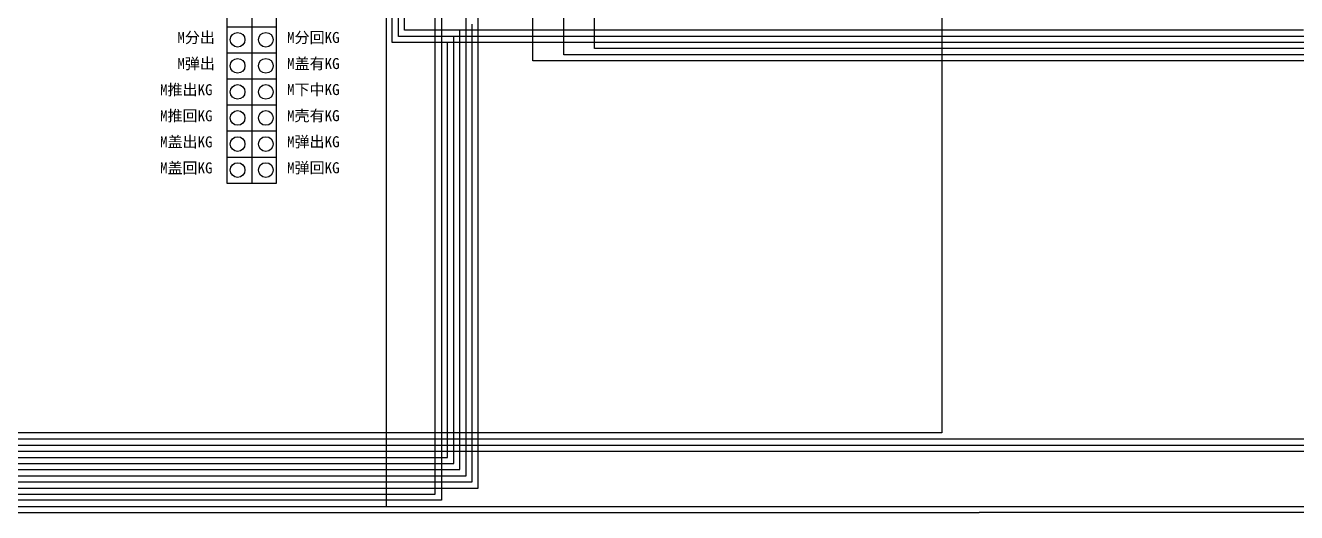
# Model space of a CAD drawing. Header units: millimetres. Extents: x -159 to 71007, y -220 to 29306.
# Drawn here: x 67748 to 69817, y 26938 to 27732 of the extents above; entities that cross this region are included whole.
import ezdxf

# ---------------------------------------------------------------- set-up
doc = ezdxf.new("R2010")
doc.units = ezdxf.units.MM
doc.styles.get("Standard").update_dxf_attribs({"font": 'arial.ttf'})

msp = doc.modelspace()

# ---------------------------------------------------------------- linework, layer by layer
for p, q in [((68364.9, 27723.7), (68364.9, 28387.6)), ((68354.9, 27713.7), (68354.9, 28345.2)), ((68344.9, 27703.7), (68344.9, 28302.7)), ((68424.9, 28275), (68424.9, 26957.6)), ((69239.7, 27969), (69239.7, 27067.6)), ((68075.4, 27771.8), (68075.4, 27729.4)), ((68156.3, 27729.4), (68156.3, 27771.8)), ((68484.9, 26977.6), (68484.9, 27753.7)), ((68464.9, 26997.6), (68464.9, 27743.7)), ((68474.9, 26987.6), (68474.9, 27733.7)), ((68075.4, 27729.4), (68156.3, 27729.4)), ((68075.4, 27729.4), (68156.3, 27729.4)), ((68075.4, 27729.4), (68075.4, 27686.9)), ((68156.3, 27686.9), (68156.3, 27729.4)), ((69987.8, 27713.7), (68354.9, 27713.7)), ((69828.3, 27723.7), (68364.9, 27723.7)), ((68444.9, 27017.6), (68444.9, 27713.7)), ((68454.9, 27007.6), (68454.9, 27723.7)), ((70466.1, 27703.7), (68344.9, 27703.7)), ((68434.9, 27027.6), (68434.9, 27703.7)), ((68075.4, 27686.9), (68156.3, 27686.9)), ((68075.4, 27686.9), (68156.3, 27686.9)), ((68075.4, 27686.9), (68075.4, 27644.4)), ((68156.3, 27644.4), (68156.3, 27686.9)), ((68075.4, 27644.4), (68156.3, 27644.4)), ((68075.4, 27644.4), (68156.3, 27644.4)), ((68075.4, 27644.4), (68075.4, 27601.9)), ((68156.3, 27601.9), (68156.3, 27644.4)), ((68075.4, 27601.9), (68156.3, 27601.9)), ((68075.4, 27601.9), (68075.4, 27559.5)), ((68156.3, 27559.5), (68156.3, 27601.9)), ((68075.4, 27559.5), (68156.3, 27559.5)), ((68075.4, 27559.5), (68156.3, 27559.5)), ((68075.4, 27559.5), (68075.4, 27517)), ((68156.3, 27517), (68156.3, 27559.5)), ((68075.4, 27517), (68156.3, 27517)), ((68075.4, 27517), (68156.3, 27517)), ((68075.4, 27517), (68075.4, 27474.5)), ((68156.3, 27474.5), (68156.3, 27517)), ((68075.4, 27474.5), (68156.3, 27474.5)), ((68075.4, 27474.5), (68156.3, 27474.5)), ((64488.5, 27057.6), (70706.1, 27057.6)), ((69239.7, 27067.6), (65188.5, 27067.6)), ((65288.5, 27047.6), (70147.2, 27047.6)), ((67320.3, 27037.6), (70306.7, 27037.6)), ((67300.3, 27017.6), (68444.9, 27017.6)), ((67310.3, 27027.6), (68434.9, 27027.6)), ((66800.3, 26997.6), (68464.9, 26997.6)), ((66810.3, 27007.6), (68454.9, 27007.6)), ((66300.3, 26977.6), (68484.9, 26977.6)), ((66310.3, 26987.6), (68474.9, 26987.6)), ((68424.9, 26957.6), (65488.5, 26957.6)), ((64878.5, 26937.6), (69300.4, 26937.6)), ((70716.1, 26937.6), (69300.4, 26937.6))]:
    msp.add_line(p, q)
at = {"color": 1}
for p, q in [((68414.9, 26967.6), (68414.9, 28285)), ((65788.5, 26967.6), (68414.9, 26967.6))]:
    msp.add_line(p, q, dxfattribs=at)
at = {"color": 241, "true_color": 0xf7abae}
for p, q in [((68573.9, 27673.7), (68573.9, 27910.9)), ((70746.1, 27673.7), (68573.9, 27673.7))]:
    msp.add_line(p, q, dxfattribs=at)
at = {"color": 5}
for p, q in [((68623.9, 27683.7), (68623.9, 27910.9)), ((70736.1, 27683.7), (68623.9, 27683.7))]:
    msp.add_line(p, q, dxfattribs=at)
at = {"color": 8}
for p, q in [((68673.9, 27693.7), (68673.9, 27910.9)), ((70726.1, 27693.7), (68673.9, 27693.7))]:
    msp.add_line(p, q, dxfattribs=at)
at = {"color": 4}
for p, q in [((68334.9, 27878), (68334.9, 26947.6)), ((68115.9, 27771.8), (68115.9, 27729.4)), ((68115.9, 27729.4), (68115.9, 27686.9)), ((68115.9, 27686.9), (68115.9, 27644.4)), ((68115.9, 27644.4), (68115.9, 27601.9)), ((68115.9, 27601.9), (68115.9, 27559.5)), ((68115.9, 27559.5), (68115.9, 27517)), ((68115.9, 27517), (68115.9, 27474.5)), ((67290.3, 26947.6), (70696.1, 26947.6))]:
    msp.add_line(p, q, dxfattribs=at)
at = {"color": 3}
for p, q in [((68075.4, 27729.4), (68156.3, 27729.4)), ((68075.4, 27517), (68156.3, 27517))]:
    msp.add_line(p, q, dxfattribs=at)
for centre in [(68092.9, 27708.1), (68138.9, 27708.1), (68092.9, 27665.7), (68138.9, 27665.7), (68092.9, 27623.2), (68138.9, 27623.2), (68092.9, 27580.7), (68138.9, 27580.7), (68092.9, 27538.2), (68138.9, 27538.2), (68092.9, 27495.8), (68138.9, 27495.8)]:
    msp.add_circle(centre, 12)

# ---------------------------------------------------------------- texts
at = {"color": 6, "char_height": 17.931, "attachment_point": 1}
for s, insert in [('{\\fSimSun|b0|i0|c134|p2;M分出}', (67994.9, 27720.8)), ('{\\fSimSun|b0|i0|c134|p2;M弹出}', (67994.9, 27678.3))]:
    msp.add_mtext_dynamic_manual_height_columns(s, width=77.729, gutter_width=139.7, heights=[29.6], dxfattribs=dict(at, insert=insert))
at = {"color": 4, "char_height": 17.931, "attachment_point": 1}
for s, width, heights, insert in [('{\\fSimSun|b0|i0|c134|p2;M分回KG}', 96.042, [28.5], (68173.5, 27720.8)), ('{\\fSimSun|b0|i0|c134|p2;M盖有KG}', 98.405, [27.9], (68173.5, 27678.3)), ('{\\fSimSun|b0|i0|c134|p2;M推出KG}', 93.893, [29], (67966.7, 27635.7)), ('{\\fSimSun|b0|i0|c134|p2;M下中KG}', 101.949, [30.2], (68173.5, 27635.9)), ('{\\fSimSun|b0|i0|c134|p2;M推回KG}', 95.758, [25.9], (67966.7, 27593.2)), ('{\\fSimSun|b0|i0|c134|p2;M壳有KG}', 107.265, [29.6], (68173.5, 27593.4)), ('{\\fSimSun|b0|i0|c134|p2;M盖出KG}', 92.028, [29], (67966.7, 27550.7)), ('{\\fSimSun|b0|i0|c134|p2;M弹出KG}', 114.354, [29.6], (68173.5, 27550.9)), ('{\\fSimSun|b0|i0|c134|p2;M盖回KG}', 99.488, [25.9], (67966.7, 27508.3)), ('{\\fSimSun|b0|i0|c134|p2;M弹回KG}', 96.042, [29.6], (68173.5, 27508.5))]:
    msp.add_mtext_dynamic_manual_height_columns(s, width=width, gutter_width=139.7, heights=heights, dxfattribs=dict(at, insert=insert))

doc.saveas('drawing.dxf')
